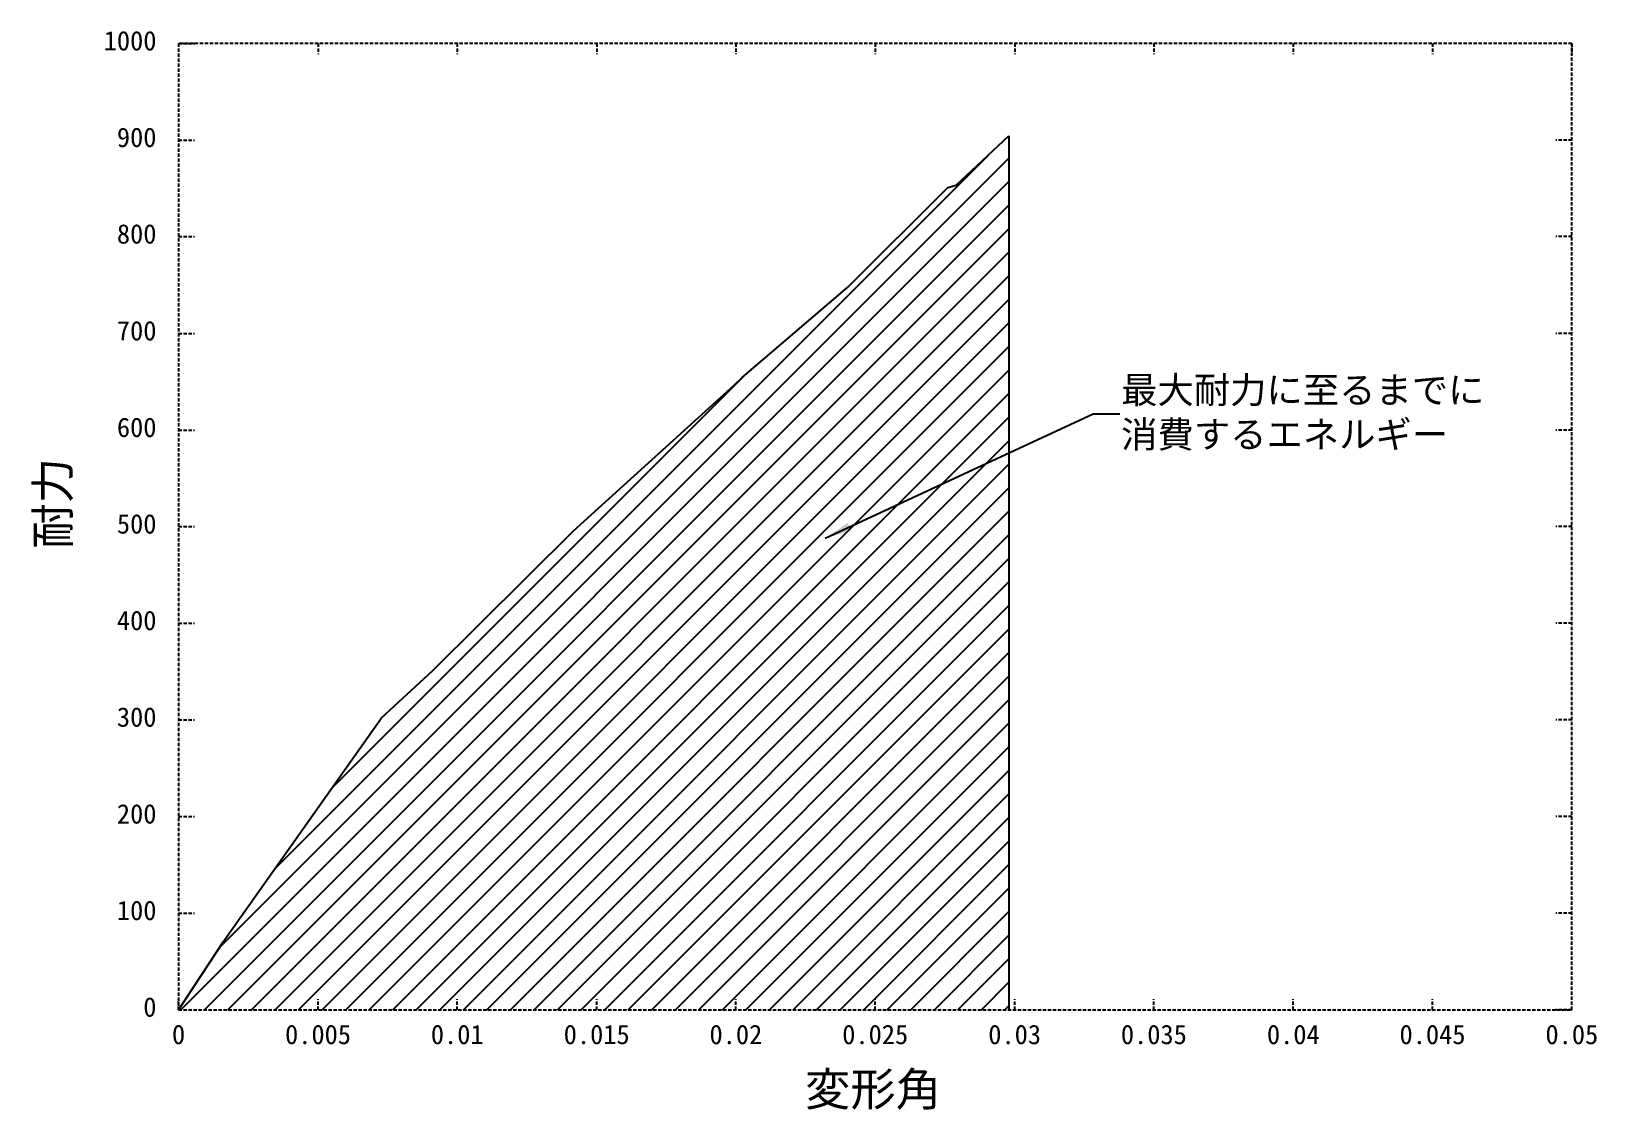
# Model space of a CAD drawing. Extents: x 0 to 117, y -3 to 78.
import ezdxf
from ezdxf.enums import TextEntityAlignment as Align

# ---------------------------------------------------------------- set-up
doc = ezdxf.new("R2010")
doc.units = 0
doc.header["$MEASUREMENT"] = 0
doc.linetypes.add('HIDDEN', pattern=[0.375, 0.25, -0.125])
doc.layers.get('0').update_dxf_attribs({"linetype": 'CONTINUOUS'})
doc.layers.add('2', color=7, linetype='CONTINUOUS')
doc.styles.get("Standard").update_dxf_attribs({"font": 'MS Gothic.ttf'})
doc.dimstyles.get("Standard").update_dxf_attribs({"dimtxt": 0.18, "dimasz": 2, "dimexe": 0.18, "dimexo": 0.0625, "dimgap": 0.09, "dimtad": 0, "dimtih": 1, "dimtoh": 1, "dimdec": 4, "dimzin": 0, "dimtxsty": 'STANDARD', "dimcen": 0.09, "dimazin": 3, "dimtfac": 1, "dimtdec": 4, "dimtofl": 0, "dimtmove": 0, "dimatfit": 3, "dimtolj": 1, "dimtzin": 0})

msp = doc.modelspace()

# ---------------------------------------------------------------- hatches: boundary and pattern name
h = msp.add_hatch()
h.set_pattern_fill('ANSI31', scale=10, style=0)
h.paths.add_polyline_path([(73.37, 69.73), (69.4, 66.03), (68.77, 65.87), (61.27, 58.37), (53.33, 51.6), (52.73, 51.03), (40.68, 40.08), (30.13, 29.6), (26.27, 26.05), (14.38, 9.23), (11.03, 4.13), (73.37, 4.13)])

# ---------------------------------------------------------------- linework, layer by layer
at = {"color": 7}
for p, q in [((73.37, 69.73), (73.37, 4.13)), ((14.38, 9.23), (11.03, 4.13))]:
    msp.add_line(p, q, dxfattribs=at)
at = {"linetype": 'CONTINUOUS'}
msp.add_lwpolyline([(14.38, 9.23), (14.38, 9.23), (26.27, 26.05), (30.13, 29.6), (40.68, 40.08), (52.73, 51.03), (53.33, 51.6), (61.27, 58.37), (68.77, 65.87), (69.4, 66.03), (73.37, 69.73)], dxfattribs=at)
at = {"layer": '2', "linetype": 'HIDDEN'}
for points in [[(11.03, 76.67), (12.23, 76.67)], [(11.03, 76.67), (11.03, 75.87)], [(11.03, 4.13), (115.63, 4.13), (115.63, 76.67), (11.03, 76.67), (11.03, 4.13)], [(21.5, 76.67), (21.5, 75.87)], [(31.95, 76.67), (31.95, 75.87)], [(42.42, 76.67), (42.42, 75.87)], [(52.87, 76.67), (52.87, 75.87)], [(63.33, 76.67), (63.33, 75.87)], [(73.8, 76.67), (73.8, 75.87)], [(84.25, 76.67), (84.25, 75.87)], [(94.72, 76.67), (94.72, 75.87)], [(105.17, 76.67), (105.17, 75.87)], [(115.63, 76.67), (114.43, 76.67)], [(115.63, 76.67), (115.63, 75.87)], [(11.03, 69.42), (12.23, 69.42)], [(115.63, 69.42), (114.43, 69.42)], [(11.03, 62.17), (12.23, 62.17)], [(115.63, 62.17), (114.43, 62.17)], [(11.03, 54.9), (12.23, 54.9)], [(115.63, 54.9), (114.43, 54.9)], [(11.03, 47.65), (12.23, 47.65)], [(115.63, 47.65), (114.43, 47.65)], [(11.03, 40.4), (12.23, 40.4)], [(115.63, 40.4), (114.43, 40.4)], [(11.03, 33.15), (12.23, 33.15)], [(115.63, 33.15), (114.43, 33.15)], [(11.03, 25.9), (12.23, 25.9)], [(115.63, 25.9), (114.43, 25.9)], [(11.03, 18.63), (12.23, 18.63)], [(115.63, 18.63), (114.43, 18.63)], [(11.03, 11.38), (12.23, 11.38)], [(115.63, 11.38), (114.43, 11.38)], [(11.03, 4.13), (11.03, 4.93)], [(21.5, 4.13), (21.5, 4.93)], [(31.95, 4.13), (31.95, 4.93)], [(42.42, 4.13), (42.42, 4.93)], [(52.87, 4.13), (52.87, 4.93)], [(63.33, 4.13), (63.33, 4.93)], [(73.8, 4.13), (73.8, 4.93)], [(84.25, 4.13), (84.25, 4.93)], [(94.72, 4.13), (94.72, 4.93)], [(105.17, 4.13), (105.17, 4.93)], [(115.63, 4.13), (115.63, 4.93)], [(11.03, 4.13), (12.23, 4.13)], [(115.63, 4.13), (114.43, 4.13)]]:
    msp.add_lwpolyline(points, dxfattribs=at)

# ---------------------------------------------------------------- texts
for s, height, p in [('1000', 1.456, (9.37, 76.15)), ('900', 1.456, (9.37, 68.9)), ('800', 1.456, (9.37, 61.65)), ('700', 1.456, (9.37, 54.38)), ('600', 1.456, (9.37, 47.13)), ('500', 1.456, (9.37, 39.88)), ('400', 1.456, (9.37, 32.63)), ('300', 1.456, (9.37, 25.38)), ('200', 1.456, (9.37, 18.11)), ('100', 1.456, (9.37, 10.86)), ('0', 1.46, (9.37, 3.61))]:
    msp.add_text(s, height=height).set_placement(p, align=Align.RIGHT)
at = {"color": 7}
msp.add_text('耐力', height=2.5, rotation=90, dxfattribs=at).set_placement((2.83, 38.74))
for s, height, p in [('0', 1.46, (11.03, 1.55)), ('0.005', 1.456, (21.5, 1.55)), ('0.01', 1.456, (31.95, 1.55)), ('0.015', 1.456, (42.42, 1.55)), ('0.02', 1.456, (52.87, 1.55)), ('0.025', 1.456, (63.33, 1.55)), ('0.03', 1.456, (73.8, 1.55)), ('0.035', 1.456, (84.25, 1.55)), ('0.04', 1.456, (94.72, 1.55)), ('0.045', 1.456, (105.17, 1.55)), ('0.05', 1.456, (115.63, 1.55))]:
    msp.add_text(s, height=height).set_placement(p, align=Align.CENTER)
msp.add_text('変形角', height=2.5, dxfattribs=at).set_placement((58.05, -3.08))
at = {"color": 7, "insert": (81.79, 48.88), "char_height": 2, "attachment_point": 4}
msp.add_mtext('\\fMS UI Gothic|b0|i0|c128|p50;最大耐力に至るまでに\\P消費するエネルギー', dxfattribs=at)

# ---------------------------------------------------------------- leaders
at = {"layer": '2', "color": 7, "annotation_type": 0, "has_hookline": 1, "hookline_direction": 0, "text_width": 25.66}
msp.add_leader([(59.58, 39.54), (79.7, 48.88), (81.7, 48.88)], dimstyle='STANDARD', dxfattribs=at)

doc.saveas('drawing.dxf')
